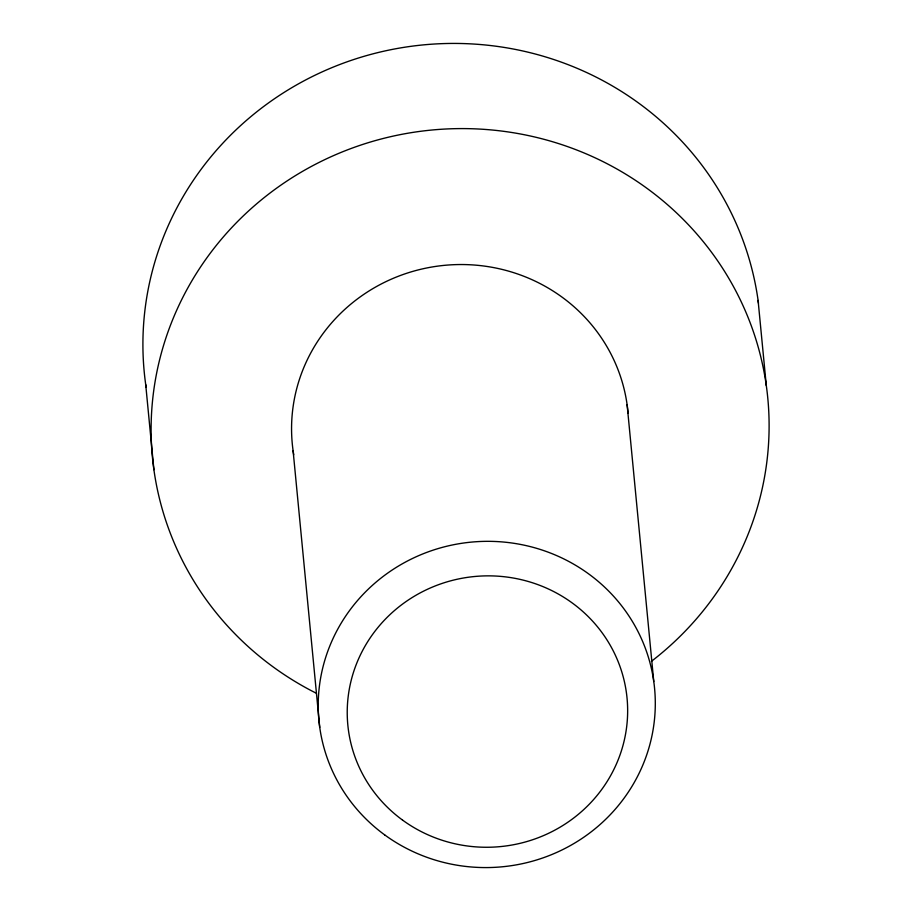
<?xml version="1.0" encoding="UTF-8"?>
<svg xmlns="http://www.w3.org/2000/svg" width="912" height="912" viewBox="0 0 912 912"><rect width="100%" height="100%" fill="white"/><g stroke="black" fill="none" stroke-linecap="round" stroke-linejoin="round"><path stroke-width="1.37" d="M758.089 300.424L766.297 385.594M627.114 404.711L653.767 681.515M293.083 450.596L319.736 727.4M145.703 384.545L153.911 469.714M146.114 387.338A309.088 298.965 -5.5 0 1 410.389 46.398A309.088 298.965 -5.5 0 1 758.476 303.217M316.019 693.097A309.088 298.965 -5.5 0 1 209.418 254.345A309.088 298.965 -5.5 0 1 673.831 210.364A309.088 298.965 -5.5 0 1 651.407 661.337M293.732 454.792A168.595 163.077 -5.5 0 1 439.641 265.871A168.595 163.077 -5.5 0 1 628.072 413.159M384.67 834.879A168.595 163.077 -5.5 0 0 653.938 724.105A168.595 163.077 -5.5 0 0 421.652 554.393A168.595 163.077 -5.5 0 0 384.67 834.879M402.511 820.059A140.254 135.66 -5.5 0 0 626.521 727.901A140.254 135.66 -5.5 0 0 433.28 586.724A140.254 135.66 -5.5 0 0 402.511 820.059"/></g></svg>
